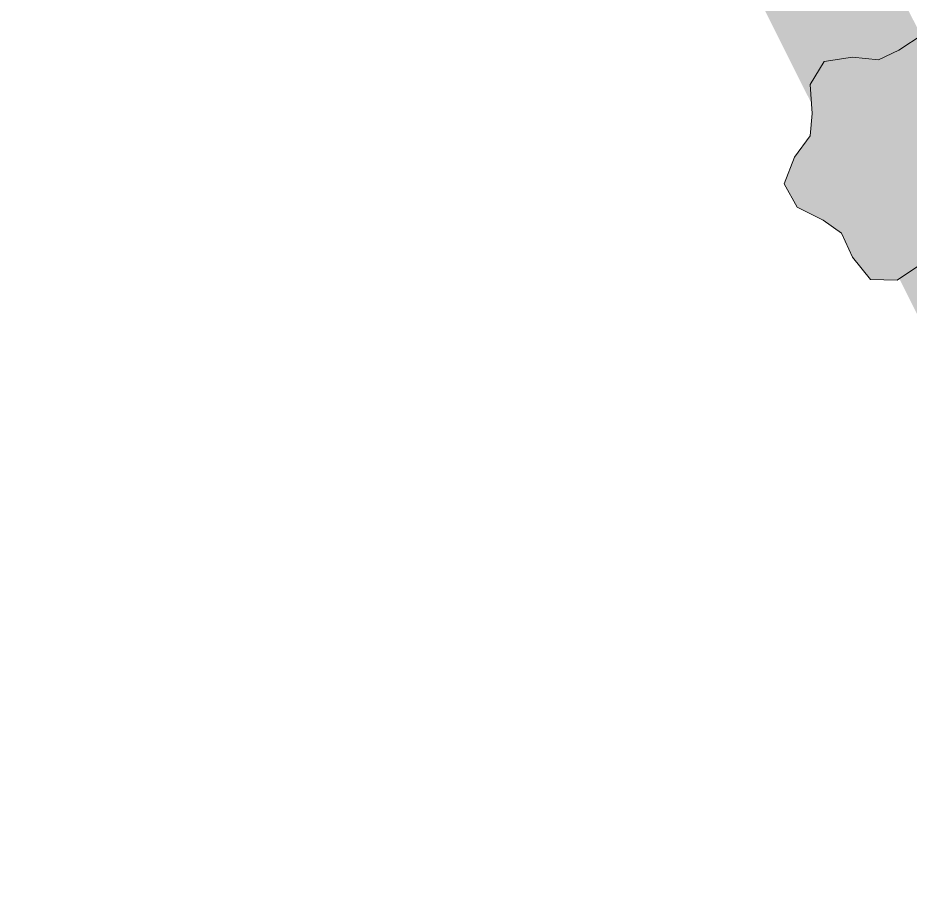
# Model space of a CAD drawing. Extents: x 306008 to 307050, y 9156110 to 9156581.
# Drawn here: x 306087.709 to 306091.184, y 9156398.068 to 9156401.47 of the extents above; entities that cross this region are included whole.
import ezdxf

# ---------------------------------------------------------------- set-up
doc = ezdxf.new("R2010")
doc.units = 0
doc.layers.add('D32_JLN_PAGAR_HIJAU', color=7, linetype='Continuous')

msp = doc.modelspace()

# ---------------------------------------------------------------- hatches: boundary and pattern name
at = {"layer": 'D32_JLN_PAGAR_HIJAU', "true_color": 0x78aa60}
h = msp.add_hatch(color=7, dxfattribs=at)
h.dxf.hatch_style = 1
h.paths.add_polyline_path([(306112.3694, 9156365.7231), (306112.0702, 9156365.9024), (306111.7919, 9156366.1127), (306108.135, 9156369.1977), (306107.9334, 9156369.3829), (306107.7481, 9156369.5843), (306107.5804, 9156369.8007), (306104.0723, 9156374.743), (306103.9366, 9156374.9505), (306103.8172, 9156375.1677), (306086.0128, 9156410.6861), (306085.9204, 9156410.8873), (306071.8442, 9156444.5052), (306071.8046, 9156444.6044), (306062.1135, 9156470.069), (306062.0506, 9156470.25), (306055.68, 9156490.5088), (306055.6204, 9156490.7239), (306047.8909, 9156522.8704), (306034.623, 9156559.9878), (306034.5096, 9156560.382), (306032.0667, 9156571.4617), (306032.1148, 9156571.3859), (306032.1455, 9156571.3343), (306032.2572, 9156571.1295), (306032.2882, 9156571.0669), (306032.3578, 9156570.9159), (306032.4386, 9156570.7272), (306032.4388, 9156570.7268), (306032.4499, 9156570.7022), (306032.45, 9156570.7019), (306032.5584, 9156570.4725), (306032.6588, 9156570.1892), (306032.7402, 9156569.9169), (306032.7402, 9156569.9166), (306032.7464, 9156569.8971), (306032.7465, 9156569.8965), (306032.7553, 9156569.8714), (306032.7554, 9156569.8711), (306032.9098, 9156569.4467), (306032.9099, 9156569.4465), (306032.9168, 9156569.4281), (306032.917, 9156569.4277), (306032.9241, 9156569.4101), (306032.9242, 9156569.4098), (306033.0864, 9156569.0219), (306033.1597, 9156568.8267), (306034.9979, 9156560.4896), (306035.0938, 9156560.1561), (306048.3707, 9156523.0134), (306056.1065, 9156490.8408), (306056.1569, 9156490.6587), (306062.5276, 9156470.4), (306062.5808, 9156470.2468), (306072.2719, 9156444.7823), (306072.3054, 9156444.6983), (306086.3816, 9156411.0804), (306086.4598, 9156410.9102), (306104.2642, 9156375.3918), (306104.3652, 9156375.208), (306104.4801, 9156375.0324), (306107.9881, 9156370.0901), (306108.13, 9156369.907), (306108.2868, 9156369.7365), (306108.4574, 9156369.5799), (306112.1143, 9156366.4949), (306112.3498, 9156366.3169), (306112.603, 9156366.1652), (306112.871, 9156366.0416), (306120.4746, 9156363.0166), (306120.8557, 9156363.9744), (306120.2898, 9156362.552), (306112.6861, 9156365.577)])
at = {"layer": 'D32_JLN_PAGAR_HIJAU', "true_color": 0x568c46}
h = msp.add_hatch(color=7, dxfattribs=at)
h.dxf.hatch_style = 1
h.paths.add_polyline_path([(306091.6341, 9156400.9277), (306091.6745, 9156401.032), (306091.6241, 9156401.1237), (306091.5224, 9156401.1736), (306091.4508, 9156401.224), (306091.4091, 9156401.3174), (306091.339, 9156401.4045), (306091.2344, 9156401.4068), (306091.1403, 9156401.3437), (306091.0609, 9156401.3069), (306090.9591, 9156401.3174), (306090.8486, 9156401.3003), (306090.7943, 9156401.2109), (306090.802, 9156401.0978), (306090.7941, 9156401.0106), (306090.7341, 9156400.9277), (306090.6937, 9156400.8235), (306090.744, 9156400.7318), (306090.8457, 9156400.6819), (306090.9173, 9156400.6315), (306090.9591, 9156400.538), (306091.0291, 9156400.4509), (306091.1337, 9156400.4486), (306091.2278, 9156400.5118), (306091.3072, 9156400.5486), (306091.4091, 9156400.538), (306091.5195, 9156400.5551), (306091.5738, 9156400.6446), (306091.5662, 9156400.7576), (306091.574, 9156400.8448)])

# ---------------------------------------------------------------- linework, layer by layer
at = {"layer": 'D32_JLN_PAGAR_HIJAU', "lineweight": 9, "true_color": 0x3c6432}
msp.add_lwpolyline([(306091.2344, 9156401.4068), (306091.1403, 9156401.3437), (306091.0609, 9156401.3069), (306090.9591, 9156401.3174), (306090.8486, 9156401.3003), (306090.7943, 9156401.2109), (306090.802, 9156401.0978), (306090.7941, 9156401.0106), (306090.7341, 9156400.9277), (306090.6937, 9156400.8235), (306090.744, 9156400.7318), (306090.8457, 9156400.6819), (306090.9173, 9156400.6315), (306090.9591, 9156400.538), (306091.0291, 9156400.4509), (306091.1337, 9156400.4486), (306091.2278, 9156400.5118)], dxfattribs=at)

doc.saveas('drawing.dxf')
